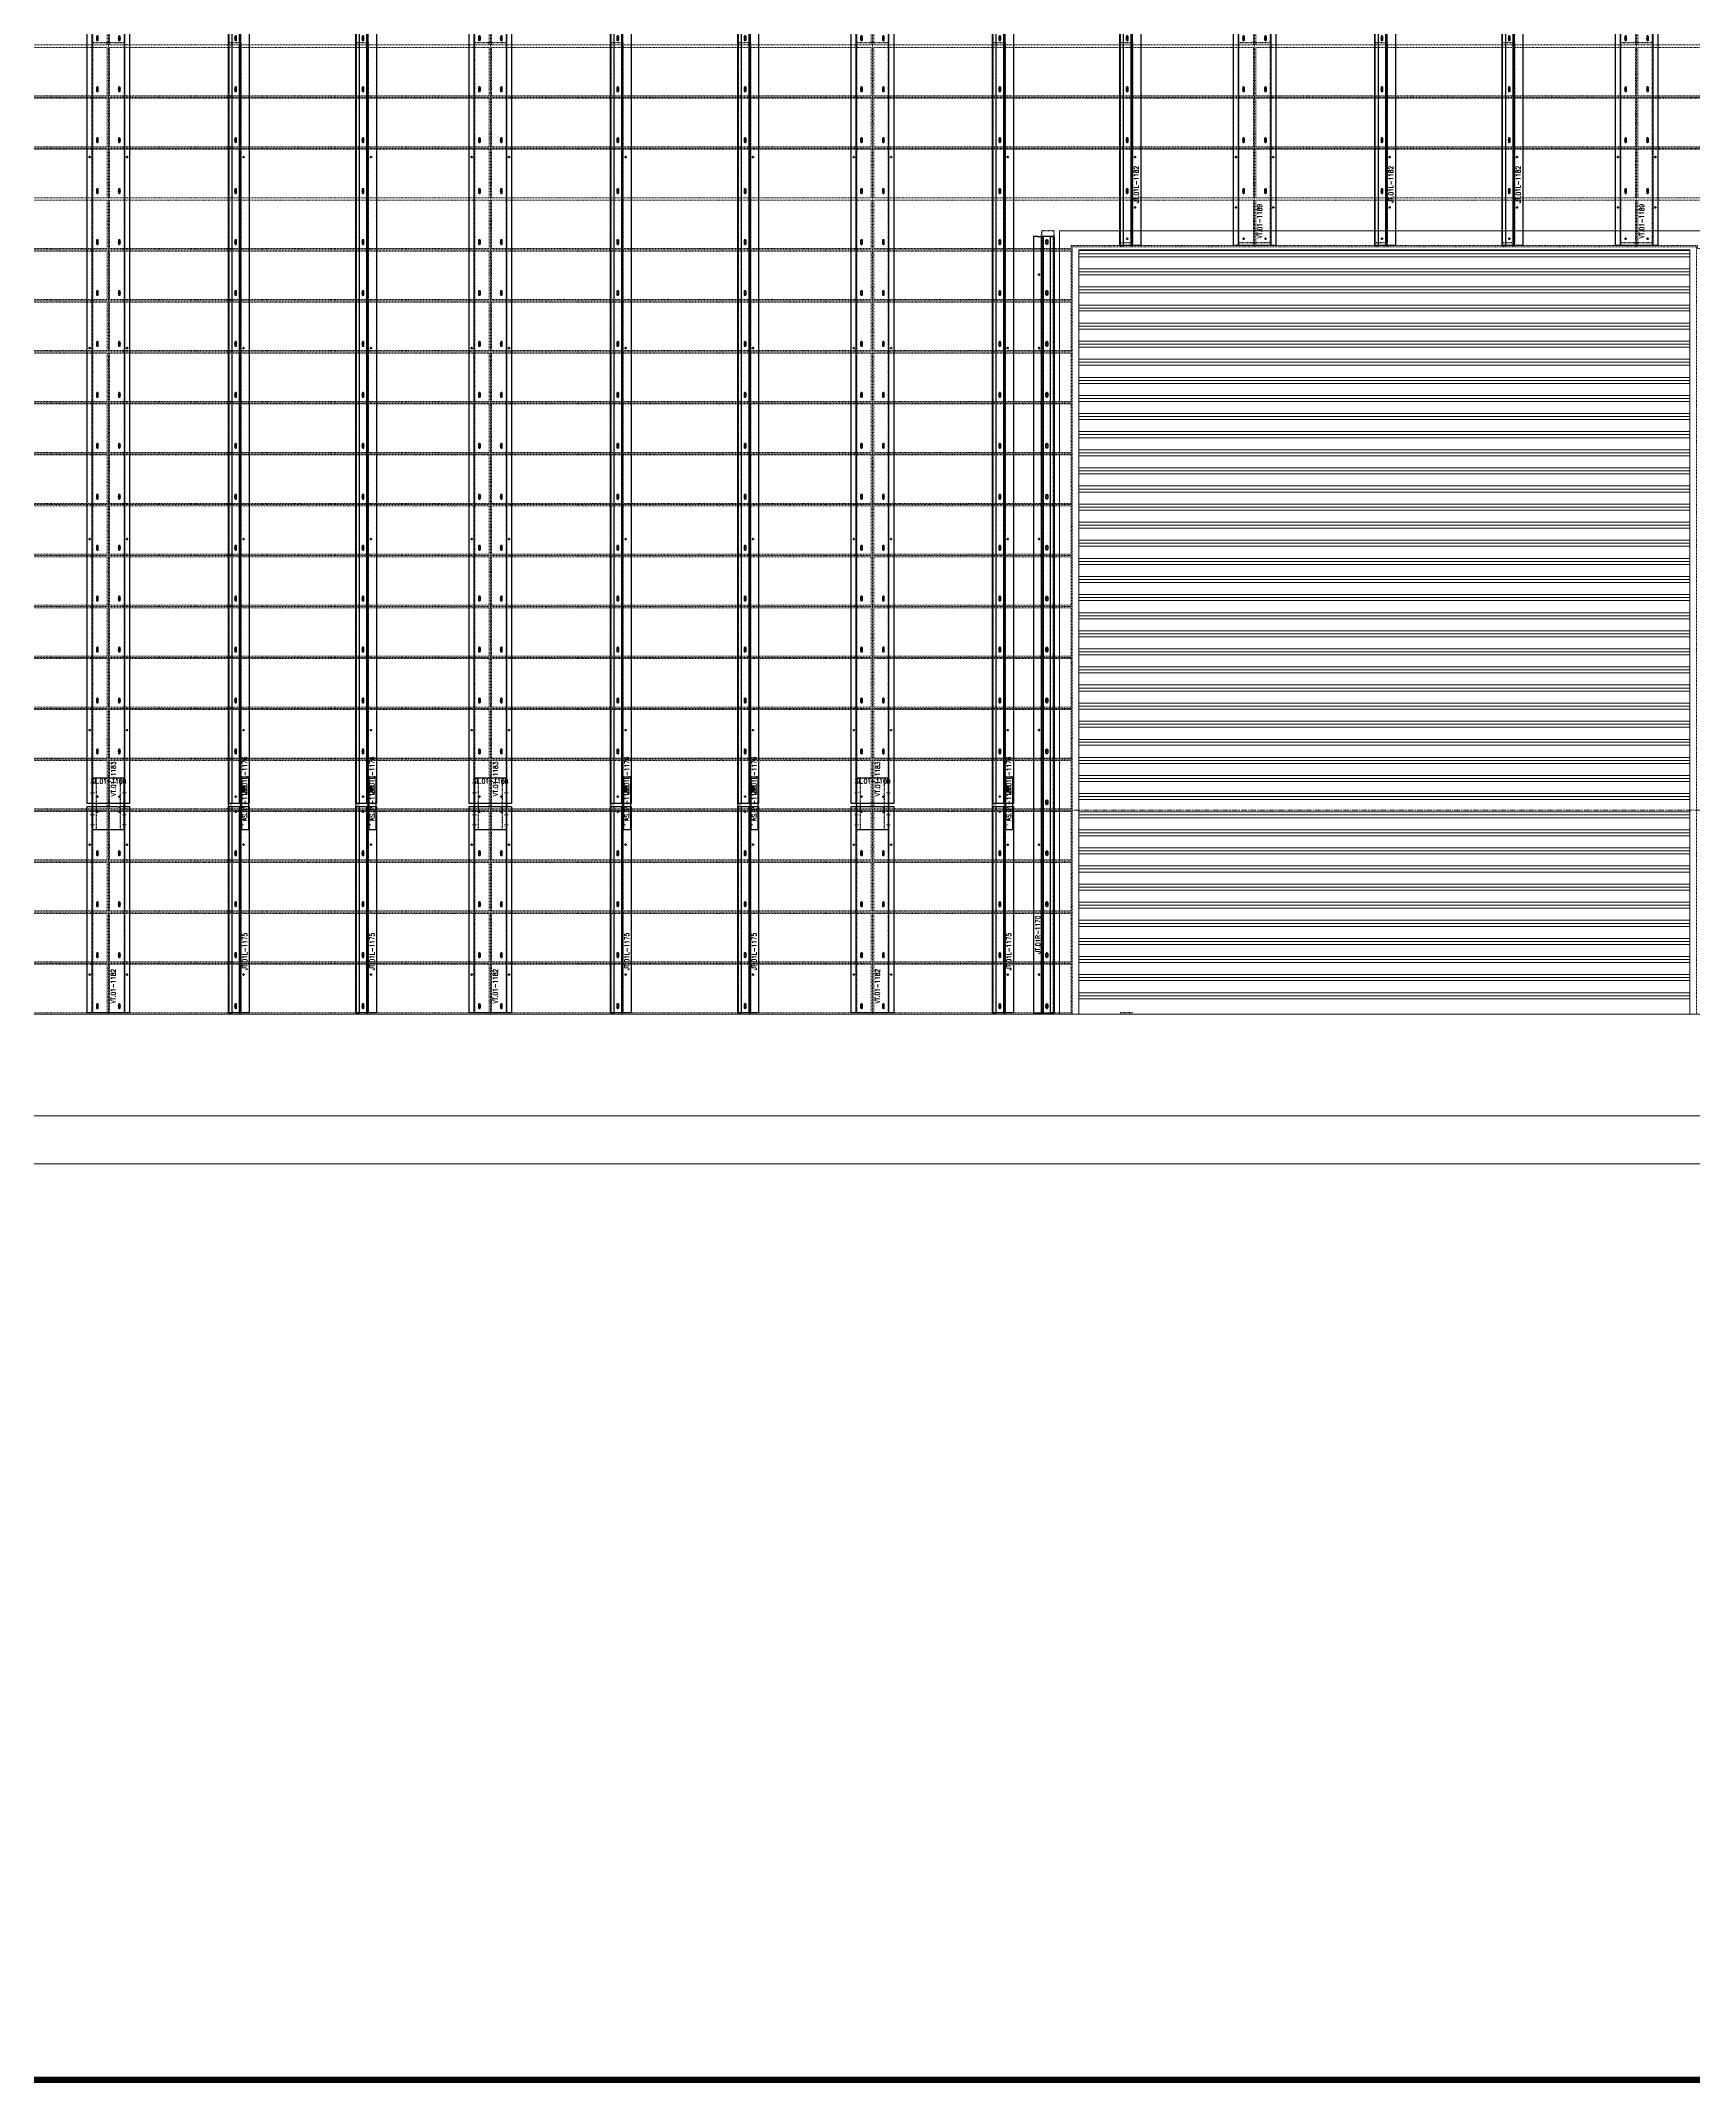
# Model space of a CAD drawing. Header units: inches. Extents: x 841 to 14369, y -5431 to -3225.
# Drawn here: x 12859.7 to 13119.2, y -4190.6 to -3869.9 of the extents above; entities that cross this region are included whole.
import ezdxf
from ezdxf.xclip import XClip

# ---------------------------------------------------------------- set-up
doc = ezdxf.new("R2010")
doc.units = ezdxf.units.IN
doc.header["$MEASUREMENT"] = 0
doc.header["$XCLIPFRAME"] = 0
for name, pattern in [('INC-200$0$NBK_CenterX2', [1.083333, 0.666667, -0.125, 0.166667, -0.125]), ('NBK_Center', [0.541667, 0.333333, -0.0625, 0.083333, -0.0625]), ('NBK_Center2', [0.270833, 0.166667, -0.03125, 0.041667, -0.03125]), ('NBK_CenterX2', [1.083333, 0.666667, -0.125, 0.166667, -0.125]), ('NBK_Hidden', [0.125, 0.083333, -0.041667]), ('NBK_Hidden2', [0.0625, 0.041667, -0.020833])]:
    doc.linetypes.add(name, pattern=pattern)
doc.layers.get('Defpoints').update_dxf_attribs({"color": 250, "lineweight": 0})
for name, color, linetype, lineweight in [('!Arch2', 8, 'Continuous', 9), ('!Bracket', 11, 'Continuous', 25), ('!Dimension', 50, 'Continuous', 5), ('!Extrusion', 140, 'Continuous', 25), ('!Gridline', 112, 'NBK_CenterX2', 5), ('!Linetype_Center', 220, 'NBK_Center', 9), ('!Linetype_Center2', 222, 'NBK_Center2', 9), ('!Misc2', 252, 'NBK_Hidden2', 5), ('INC-200$0$!Gridline', 112, 'INC-200$0$NBK_CenterX2', 5)]:
    doc.layers.add(name, color=color, linetype=linetype, lineweight=lineweight)
doc.layers.add('!Viewport', color=250, linetype='Continuous', lineweight=0, plot=False)
doc.styles.add('Romans', font='romans.shx', dxfattribs={"width": 0.8})

# ---------------------------------------------------------------- blocks, each defined once
blk = doc.blocks.new('A$C5F5E0522')
blk.add_line((-1655, -258), (442.95, -258))
blk = doc.blocks.new('A$C5F5E0AD2')
for p, q in [((-882.01, 139), (-882.01, 16)), ((-780.01, 139), (-882.01, 139)), ((-783.01, 136), (-879.01, 136)), ((-879.01, 16), (-879.01, 136)), ((-783.01, 135.89), (-879.01, 135.89)), ((-783.01, 135.41), (-879.01, 135.41)), ((-783.01, 134.93), (-879.01, 134.93)), ((-783.01, 16), (-783.01, 136)), ((-783.01, 133.03), (-879.01, 133.03)), ((-783.01, 132.56), (-879.01, 132.56)), ((-783.01, 132.08), (-879.01, 132.08)), ((-783.01, 130.18), (-879.01, 130.18)), ((-783.01, 129.71), (-879.01, 129.71)), ((-783.01, 129.24), (-879.01, 129.24)), ((-783.01, 127.35), (-879.01, 127.35)), ((-783.01, 126.88), (-879.01, 126.88)), ((-783.01, 126.41), (-879.01, 126.41)), ((-783.01, 124.52), (-879.01, 124.52)), ((-783.01, 124.04), (-879.01, 124.04)), ((-783.01, 123.56), (-879.01, 123.56)), ((-783.01, 121.66), (-879.01, 121.66)), ((-783.01, 121.2), (-879.01, 121.2)), ((-783.01, 120.73), (-879.01, 120.73)), ((-783.01, 118.83), (-879.01, 118.83)), ((-783.01, 118.35), (-879.01, 118.35)), ((-783.01, 117.88), (-879.01, 117.88)), ((-783.01, 115.98), (-879.01, 115.98)), ((-783.01, 115.5), (-879.01, 115.5)), ((-783.01, 115.02), (-879.01, 115.02)), ((-783.01, 113.13), (-879.01, 113.13)), ((-783.01, 112.66), (-879.01, 112.66)), ((-783.01, 112.19), (-879.01, 112.19)), ((-783.01, 110.3), (-879.01, 110.3)), ((-783.01, 109.83), (-879.01, 109.83)), ((-783.01, 109.36), (-879.01, 109.36)), ((-783.01, 107.46), (-879.01, 107.46)), ((-783.01, 106.99), (-879.01, 106.99)), ((-783.01, 106.51), (-879.01, 106.51)), ((-783.01, 104.61), (-879.01, 104.61)), ((-783.01, 104.14), (-879.01, 104.14)), ((-783.01, 103.68), (-879.01, 103.68)), ((-783.01, 101.78), (-879.01, 101.78)), ((-783.01, 101.3), (-879.01, 101.3)), ((-783.01, 100.82), (-879.01, 100.82)), ((-783.01, 98.93), (-879.01, 98.93)), ((-783.01, 98.45), (-879.01, 98.45)), ((-783.01, 97.97), (-879.01, 97.97)), ((-783.01, 96.08), (-879.01, 96.08)), ((-783.01, 95.61), (-879.01, 95.61)), ((-783.01, 95.14), (-879.01, 95.14)), ((-783.01, 93.24), (-879.01, 93.24)), ((-783.01, 92.78), (-879.01, 92.78)), ((-783.01, 92.31), (-879.01, 92.31)), ((-783.01, 90.41), (-879.01, 90.41)), ((-783.01, 89.93), (-879.01, 89.93)), ((-783.01, 89.46), (-879.01, 89.46)), ((-783.01, 87.56), (-879.01, 87.56)), ((-783.01, 87.09), (-879.01, 87.09)), ((-783.01, 86.62), (-879.01, 86.62)), ((-783.01, 84.73), (-879.01, 84.73)), ((-783.01, 84.25), (-879.01, 84.25)), ((-783.01, 83.77), (-879.01, 83.77)), ((-783.01, 81.88), (-879.01, 81.88)), ((-783.01, 81.4), (-879.01, 81.4)), ((-783.01, 80.92), (-879.01, 80.92)), ((-783.01, 79.02), (-879.01, 79.02)), ((-783.01, 78.56), (-879.01, 78.56)), ((-783.01, 78.09), (-879.01, 78.09)), ((-783.01, 76.19), (-879.01, 76.19)), ((-783.01, 75.72), (-879.01, 75.72)), ((-783.01, 75.26), (-879.01, 75.26)), ((-783.01, 73.36), (-879.01, 73.36)), ((-783.01, 72.88), (-879.01, 72.88)), ((-783.01, 72.4), (-879.01, 72.4)), ((-783.01, 70.51), (-879.01, 70.51)), ((-783.01, 70.04), (-879.01, 70.04)), ((-783.01, 69.57), (-879.01, 69.57)), ((-783.01, 67.68), (-879.01, 67.68)), ((-783.01, 67.2), (-879.01, 67.2)), ((-783.01, 66.72), (-879.01, 66.72)), ((-783.01, 64.82), (-879.01, 64.82)), ((-783.01, 64.35), (-879.01, 64.35)), ((-783.01, 63.87), (-879.01, 63.87)), ((-783.01, 61.97), (-879.01, 61.97)), ((-783.01, 61.5), (-879.01, 61.5)), ((-783.01, 61.04), (-879.01, 61.04)), ((-783.01, 59.14), (-879.01, 59.14)), ((-783.01, 58.67), (-879.01, 58.67)), ((-783.01, 58.2), (-879.01, 58.2)), ((-783.01, 56.31), (-879.01, 56.31)), ((-783.01, 55.83), (-879.01, 55.83)), ((-783.01, 55.35), (-879.01, 55.35)), ((-783.01, 53.45), (-879.01, 53.45)), ((-783.01, 52.99), (-879.01, 52.99)), ((-783.01, 52.52), (-879.01, 52.52)), ((-783.01, 50.62), (-879.01, 50.62)), ((-783.01, 50.14), (-879.01, 50.14)), ((-783.01, 49.67), (-879.01, 49.67)), ((-783.01, 47.77), (-879.01, 47.77)), ((-783.01, 47.29), (-879.01, 47.29)), ((-783.01, 46.81), (-879.01, 46.81)), ((-783.01, 44.92), (-879.01, 44.92)), ((-783.01, 44.45), (-879.01, 44.45)), ((-783.01, 43.98), (-879.01, 43.98)), ((-783.01, 42.09), (-879.01, 42.09)), ((-783.01, 41.62), (-879.01, 41.62)), ((-783.01, 41.15), (-879.01, 41.15)), ((-783.01, 39.25), (-879.01, 39.25)), ((-783.01, 38.78), (-879.01, 38.78)), ((-783.01, 38.3), (-879.01, 38.3)), ((-783.01, 36.4), (-879.01, 36.4)), ((-783.01, 35.93), (-879.01, 35.93)), ((-783.01, 35.47), (-879.01, 35.47)), ((-783.01, 33.57), (-879.01, 33.57)), ((-783.01, 33.09), (-879.01, 33.09)), ((-783.01, 32.61), (-879.01, 32.61)), ((-783.01, 30.72), (-879.01, 30.72)), ((-783.01, 30.24), (-879.01, 30.24)), ((-783.01, 29.76), (-879.01, 29.76)), ((-783.01, 27.87), (-879.01, 27.87)), ((-783.01, 27.4), (-879.01, 27.4)), ((-783.01, 26.93), (-879.01, 26.93)), ((-783.01, 25.03), (-879.01, 25.03)), ((-783.01, 24.57), (-879.01, 24.57)), ((-783.01, 24.1), (-879.01, 24.1)), ((-783.01, 22.2), (-879.01, 22.2)), ((-783.01, 21.72), (-879.01, 21.72)), ((-783.01, 21.25), (-879.01, 21.25)), ((-783.01, 19.35), (-879.01, 19.35)), ((-783.01, 18.88), (-879.01, 18.88)), ((-783.01, 18.41), (-879.01, 18.41))]:
    blk.add_line(p, q)
for points in [[(-1348.76, 16), (-610.03, 16), (-610.03, 0), (-1348.76, 0)], [(-1333.73, 0), (-610.78, 0), (-610.78, -7.5), (-1333.73, -7.5)]]:
    blk.add_lwpolyline(points, close=True)
blk = doc.blocks.new('A$C5EC25172')
at = {"layer": '!Linetype_Center2'}
for p, q in [((-1031.39, 66), (-1031.39, -242)), ((-971.39, 66), (-971.39, -242)), ((-911.39, 66), (-911.39, -242)), ((-851.39, 66), (-851.39, -121.51)), ((-791.39, 66), (-791.39, -121.51)), ((-1348.76, -98), (-629.76, -98)), ((-1348.76, -106), (-629.76, -106)), ((-1348.76, -122), (-880.01, -122)), ((-1348.76, -130), (-880.01, -130)), ((-1348.76, -138), (-880.01, -138)), ((-1348.76, -146), (-880.01, -146)), ((-1348.76, -154), (-880.01, -154)), ((-1348.76, -162), (-880.01, -162)), ((-1348.76, -170), (-880.01, -170)), ((-1348.76, -178), (-880.01, -178)), ((-1348.76, -186), (-880.01, -186)), ((-1348.76, -194), (-880.01, -194)), ((-1348.76, -202), (-880.01, -202)), ((-1348.76, -210), (-880.01, -210)), ((-1348.76, -218), (-880.01, -218)), ((-1348.76, -226), (-880.01, -226)), ((-1348.76, -234), (-880.01, -234)), ((-1348.76, -242), (-880.01, -242))]:
    blk.add_line(p, q, dxfattribs=at)
for points in [[(-1091.2, -82.19), (-1031.58, -82.19), (-1031.58, -89.8), (-1091.2, -89.8)], [(-1031.2, -82.19), (-971.58, -82.19), (-971.58, -89.8), (-1031.2, -89.8)], [(-911.58, -82.19), (-971.2, -82.19), (-971.2, -89.8), (-911.58, -89.8)], [(-911.2, -82.19), (-851.58, -82.19), (-851.58, -89.8), (-911.2, -89.8)], [(-791.58, -82.19), (-851.2, -82.19), (-851.2, -89.8), (-791.58, -89.8)], [(-791.2, -82.19), (-732.2, -82.19), (-732.2, -89.8), (-791.2, -89.8)], [(-1091.2, -90.19), (-1031.58, -90.19), (-1031.58, -97.8), (-1091.2, -97.8)], [(-1031.2, -90.19), (-971.58, -90.19), (-971.58, -97.8), (-1031.2, -97.8)], [(-911.58, -90.19), (-971.2, -90.19), (-971.2, -97.8), (-911.58, -97.8)], [(-911.2, -90.19), (-851.58, -90.19), (-851.58, -97.8), (-911.2, -97.8)], [(-791.58, -90.19), (-851.2, -90.19), (-851.2, -97.8), (-791.58, -97.8)], [(-791.2, -90.19), (-732.2, -90.19), (-732.2, -97.8), (-791.2, -97.8)], [(-1091.2, -98.19), (-1031.58, -98.19), (-1031.58, -105.8), (-1091.2, -105.8)], [(-1031.2, -98.19), (-971.58, -98.19), (-971.58, -105.8), (-1031.2, -105.8)], [(-911.58, -98.19), (-971.2, -98.19), (-971.2, -105.8), (-911.58, -105.8)], [(-911.2, -98.19), (-851.58, -98.19), (-851.58, -105.8), (-911.2, -105.8)], [(-791.58, -98.19), (-851.2, -98.19), (-851.2, -105.8), (-791.58, -105.8)], [(-791.2, -98.19), (-732.2, -98.19), (-732.2, -105.8), (-791.2, -105.8)], [(-1091.2, -106.19), (-1031.58, -106.19), (-1031.58, -113.8), (-1091.2, -113.8)], [(-1031.2, -106.19), (-971.58, -106.19), (-971.58, -113.8), (-1031.2, -113.8)], [(-911.58, -106.19), (-971.2, -106.19), (-971.2, -113.8), (-911.58, -113.8)], [(-911.2, -106.19), (-851.58, -106.19), (-851.58, -113.8), (-911.2, -113.8)], [(-791.58, -106.19), (-851.2, -106.19), (-851.2, -113.8), (-791.58, -113.8)], [(-791.2, -106.19), (-732.2, -106.19), (-732.2, -113.8), (-791.2, -113.8)], [(-1091.2, -114.19), (-1031.58, -114.19), (-1031.58, -121.8), (-1091.2, -121.8)], [(-1031.2, -114.19), (-971.58, -114.19), (-971.58, -121.8), (-1031.2, -121.8)], [(-911.58, -114.19), (-971.2, -114.19), (-971.2, -121.8), (-911.58, -121.8)], [(-911.2, -121.8), (-911.2, -114.19), (-851.58, -114.19), (-851.58, -121.33), (-880.2, -121.33), (-880.2, -121.8)], [(-851.21, -121.33), (-791.57, -121.33), (-791.57, -114.2), (-851.21, -114.2)], [(-791.2, -121.33), (-791.2, -114.19), (-732.2, -114.19), (-732.2, -121.8), (-781.83, -121.8), (-781.83, -121.33)], [(-1091.2, -122.19), (-1031.58, -122.19), (-1031.58, -129.8), (-1091.2, -129.8)], [(-1031.2, -122.19), (-971.58, -122.19), (-971.58, -129.8), (-1031.2, -129.8)], [(-911.58, -122.19), (-971.2, -122.19), (-971.2, -129.8), (-911.58, -129.8)], [(-911.2, -122.19), (-880.2, -122.19), (-880.2, -129.8), (-911.2, -129.8)], [(-1091.2, -130.19), (-1031.58, -130.19), (-1031.58, -137.8), (-1091.2, -137.8)], [(-1031.2, -130.19), (-971.58, -130.19), (-971.58, -137.8), (-1031.2, -137.8)], [(-911.58, -130.19), (-971.2, -130.19), (-971.2, -137.8), (-911.58, -137.8)], [(-911.2, -130.19), (-880.2, -130.19), (-880.2, -137.8), (-911.2, -137.8)], [(-1091.2, -138.19), (-1031.58, -138.19), (-1031.58, -145.8), (-1091.2, -145.8)], [(-1031.2, -138.19), (-971.58, -138.19), (-971.58, -145.8), (-1031.2, -145.8)], [(-911.58, -138.19), (-971.2, -138.19), (-971.2, -145.8), (-911.58, -145.8)], [(-911.2, -138.19), (-880.2, -138.19), (-880.2, -145.8), (-911.2, -145.8)], [(-1091.2, -146.19), (-1031.58, -146.19), (-1031.58, -153.8), (-1091.2, -153.8)], [(-1031.2, -146.19), (-971.58, -146.19), (-971.58, -153.8), (-1031.2, -153.8)], [(-911.58, -146.19), (-971.2, -146.19), (-971.2, -153.8), (-911.58, -153.8)], [(-911.2, -146.19), (-880.2, -146.19), (-880.2, -153.8), (-911.2, -153.8)], [(-1091.2, -154.19), (-1031.58, -154.19), (-1031.58, -161.8), (-1091.2, -161.8)], [(-1031.2, -154.19), (-971.58, -154.19), (-971.58, -161.8), (-1031.2, -161.8)], [(-911.58, -154.19), (-971.2, -154.19), (-971.2, -161.8), (-911.58, -161.8)], [(-911.2, -154.19), (-880.2, -154.19), (-880.2, -161.8), (-911.2, -161.8)], [(-1091.2, -162.19), (-1031.58, -162.19), (-1031.58, -169.8), (-1091.2, -169.8)], [(-1031.2, -162.19), (-971.58, -162.19), (-971.58, -169.8), (-1031.2, -169.8)], [(-911.58, -162.19), (-971.2, -162.19), (-971.2, -169.8), (-911.58, -169.8)], [(-911.2, -162.19), (-880.2, -162.19), (-880.2, -169.8), (-911.2, -169.8)], [(-1091.2, -170.19), (-1031.58, -170.19), (-1031.58, -177.8), (-1091.2, -177.8)], [(-1031.2, -170.19), (-971.58, -170.19), (-971.58, -177.8), (-1031.2, -177.8)], [(-911.58, -170.19), (-971.2, -170.19), (-971.2, -177.8), (-911.58, -177.8)], [(-911.2, -170.19), (-880.2, -170.19), (-880.2, -177.8), (-911.2, -177.8)], [(-1091.2, -178.19), (-1031.58, -178.19), (-1031.58, -185.8), (-1091.2, -185.8)], [(-1031.2, -178.19), (-971.58, -178.19), (-971.58, -185.8), (-1031.2, -185.8)], [(-911.58, -178.19), (-971.2, -178.19), (-971.2, -185.8), (-911.58, -185.8)], [(-911.2, -178.19), (-880.2, -178.19), (-880.2, -185.8), (-911.2, -185.8)], [(-1091.2, -186.19), (-1031.58, -186.19), (-1031.58, -193.8), (-1091.2, -193.8)], [(-1031.2, -186.19), (-971.58, -186.19), (-971.58, -193.8), (-1031.2, -193.8)], [(-911.58, -186.19), (-971.2, -186.19), (-971.2, -193.8), (-911.58, -193.8)], [(-911.2, -186.19), (-880.2, -186.19), (-880.2, -193.8), (-911.2, -193.8)], [(-1091.2, -194.19), (-1031.58, -194.19), (-1031.58, -201.8), (-1091.2, -201.8)], [(-1031.2, -194.19), (-971.58, -194.19), (-971.58, -201.8), (-1031.2, -201.8)], [(-911.58, -194.19), (-971.2, -194.19), (-971.2, -201.8), (-911.58, -201.8)], [(-911.2, -194.19), (-880.2, -194.19), (-880.2, -201.8), (-911.2, -201.8)], [(-1091.2, -202.19), (-1031.58, -202.19), (-1031.58, -209.8), (-1091.2, -209.8)], [(-1031.2, -202.19), (-971.58, -202.19), (-971.58, -209.8), (-1031.2, -209.8)], [(-911.58, -202.19), (-971.2, -202.19), (-971.2, -209.8), (-911.58, -209.8)], [(-911.2, -202.19), (-880.2, -202.19), (-880.2, -209.8), (-911.2, -209.8)], [(-1091.2, -210.19), (-1031.58, -210.19), (-1031.58, -217.8), (-1091.2, -217.8)], [(-1031.2, -210.19), (-971.58, -210.19), (-971.58, -217.8), (-1031.2, -217.8)], [(-911.58, -210.19), (-971.2, -210.19), (-971.2, -217.8), (-911.58, -217.8)], [(-911.2, -210.19), (-880.2, -210.19), (-880.2, -217.8), (-911.2, -217.8)], [(-1091.2, -218.19), (-1031.58, -218.19), (-1031.58, -225.8), (-1091.2, -225.8)], [(-1031.2, -218.19), (-971.58, -218.19), (-971.58, -225.8), (-1031.2, -225.8)], [(-911.58, -218.19), (-971.2, -218.19), (-971.2, -225.8), (-911.58, -225.8)], [(-911.2, -218.19), (-880.2, -218.19), (-880.2, -225.8), (-911.2, -225.8)], [(-1091.2, -226.19), (-1031.58, -226.19), (-1031.58, -233.8), (-1091.2, -233.8)], [(-1031.2, -226.19), (-971.58, -226.19), (-971.58, -233.8), (-1031.2, -233.8)], [(-911.58, -226.19), (-971.2, -226.19), (-971.2, -233.8), (-911.58, -233.8)], [(-911.2, -226.19), (-880.2, -226.19), (-880.2, -233.8), (-911.2, -233.8)], [(-1091.2, -234.19), (-1031.58, -234.19), (-1031.58, -241.8), (-1091.2, -241.8)], [(-1031.2, -234.19), (-971.58, -234.19), (-971.58, -241.8), (-1031.2, -241.8)], [(-911.58, -234.19), (-971.2, -234.19), (-971.2, -241.8), (-911.58, -241.8)], [(-911.2, -234.19), (-880.2, -234.19), (-880.2, -241.8), (-911.2, -241.8)]]:
    blk.add_lwpolyline(points, close=True, dxfattribs=at)
blk.add_lwpolyline([(-880.01, -242), (-880.01, -121.51), (-782.01, -121.51), (-782.01, -242)], dxfattribs=at)
blk = doc.blocks.new('GRID_ELEV WEST_W')
at = {"layer": '!Gridline'}
for p, q in [((-475.94, -147.77), (1164.09, -147.77)), ((-475.94, -183.48), (1164.09, -183.48))]:
    blk.add_line(p, q, dxfattribs=at)
blk = doc.blocks.new('TAP HOLE_5mm')
at = {"layer": '!Linetype_Center2'}
for points in [[(-0.18, 0), (0.18, 0)], [(0, 0.18), (0, -0.18)]]:
    blk.add_lwpolyline(points, dxfattribs=at)
blk.add_circle((0, 0), 0.101)
blk = doc.blocks.new('WEEP HOLE')
at = {"layer": '!Linetype_Center'}
for p, q in [((-0.22, 0.37), (0.22, 0.37)), ((0, 0.83), (0, -0.08))]:
    blk.add_line(p, q, dxfattribs=at)
at = {"color": 0}
blk.add_lwpolyline([(-0.14, 0.61), (-0.14, 0.14, 0.414214), (0, 0, 0.414214), (0.14, 0.14), (0.14, 0.61, 0.414214), (0, 0.75, 0.414214)], format="xyb", close=True, dxfattribs=at)
blk = doc.blocks.new('JT.01R-1170')
at = {"layer": '!Extrusion'}
blk.add_lwpolyline([(-3.25, 0), (0, 0), (0, 121.93), (-2.22, 121.93, -1), (-2.5, 121.93), (-3.25, 121.93)], format="xyb", close=True, dxfattribs=at)
for points in [[(-1.69, 121.93), (-1.69, 0), (-1.95, 0), (-1.95, 121.93)], [(0, 121.93), (0, 0), (-0.57, 0), (-0.57, 121.93)]]:
    blk.add_lwpolyline(points, close=True, dxfattribs=at)
at = {"layer": '!Extrusion', "linetype": 'NBK_Hidden'}
for points in [[(-1.87, 121.93), (-1.87, 0), (-1.95, 0), (-1.95, 121.93)], [(0, 121.93), (0, 0), (-0.08, 0), (-0.08, 121.93)]]:
    blk.add_lwpolyline(points, close=True, dxfattribs=at)
at = {"layer": '!Extrusion', "xscale": -1}
for name, p in [('WEEP HOLE', (-1.13, 120.68)), ('TAP HOLE_5mm', (-2.36, 115.93)), ('WEEP HOLE', (-1.13, 112.68)), ('TAP HOLE_5mm', (-2.36, 104.4)), ('WEEP HOLE', (-1.13, 104.68)), ('WEEP HOLE', (-1.13, 96.68)), ('WEEP HOLE', (-1.13, 88.68)), ('WEEP HOLE', (-1.13, 80.68)), ('TAP HOLE_5mm', (-2.36, 74.4)), ('WEEP HOLE', (-1.13, 72.67)), ('WEEP HOLE', (-1.13, 64.68)), ('WEEP HOLE', (-1.13, 56.68)), ('WEEP HOLE', (-1.13, 48.68)), ('TAP HOLE_5mm', (-2.36, 44.4)), ('WEEP HOLE', (-1.13, 40.68)), ('WEEP HOLE', (-1.13, 32.68)), ('TAP HOLE_5mm', (-2.36, 26.4)), ('WEEP HOLE', (-1.13, 24.68)), ('WEEP HOLE', (-1.13, 16.68)), ('WEEP HOLE', (-1.13, 8.68)), ('TAP HOLE_5mm', (-2.36, 6)), ('WEEP HOLE', (-1.13, 0.67))]:
    blk.add_blockref(name, p, dxfattribs=at)
at = {"layer": 'Defpoints', "color": 5, "insert": (-2.54, 12.27), "char_height": 0.75, "width": 1.65, "attachment_point": 5, "rotation": 90, "style": 'Romans'}
blk.add_mtext('JT.01R-1170', dxfattribs=at)
blk = doc.blocks.new('SECTION CLEAR HOLE 1')
at = {"layer": '!Linetype_Center2'}
blk.add_line((-0.33, 0, 0), (0.26, 0, 0), dxfattribs=at)
at = {"layer": '!Misc2'}
blk.add_lwpolyline([(-0.12, 0.1), (0, 0.1), (0, -0.1), (-0.12, -0.1)], close=True, dxfattribs=at)
blk = doc.blocks.new('SLOTTED SECTION1')
at = {"layer": '!Linetype_Center2'}
blk.add_lwpolyline([(-0.24, 0), (0.12, 0)], dxfattribs=at)
at = {"layer": '!Misc2'}
blk.add_lwpolyline([(-0.12, 0.47), (0, 0.47), (0, -0.47), (-0.12, -0.47)], close=True, dxfattribs=at)
blk = doc.blocks.new('SLOTTED HOLE 1')
at = {"layer": '!Linetype_Center'}
for p, q in [((0, 0.55), (0, -0.55)), ((-0.22, 0), (0.22, 0))]:
    blk.add_line(p, q, dxfattribs=at)
at = {"color": 0}
blk.add_lwpolyline([(-0.14, 0.33), (-0.14, -0.33, 0.414214), (0, -0.47, 0.414214), (0.14, -0.33), (0.14, 0.33, 0.414214), (0, 0.47, 0.414214)], format="xyb", close=True, dxfattribs=at)
blk = doc.blocks.new('AS.01-1100')
at = {"layer": '!Bracket'}
for points in [[(-1.3, 4.65), (-0.12, 4.65), (-0.12, -3.67), (-1.3, -3.67)], [(-1.3, -3.67), (-1.18, -3.67), (-1.18, 4.65), (-1.3, 4.65)]]:
    blk.add_lwpolyline(points, close=True, dxfattribs=at)
at = {"layer": '!Dimension'}
for name, p in [('SLOTTED SECTION1', (-1.18, 3.73)), ('SLOTTED SECTION1', (-1.18, 2.15)), ('SECTION CLEAR HOLE 1', (-1.18, -1.3)), ('SECTION CLEAR HOLE 1', (-1.18, -2.88))]:
    blk.add_blockref(name, p, dxfattribs=at)
at = {"layer": '!Extrusion', "linetype": 'NBK_Hidden'}
blk.add_blockref('SLOTTED HOLE 1', (-0.83, 2.75), dxfattribs=at)
at = {"layer": '!Extrusion', "rotation": 360}
blk.add_blockref('TAP HOLE_5mm', (-0.83, -2.09), dxfattribs=at)
at = {"layer": 'Defpoints', "color": 30, "insert": (-0.71, 0.49), "char_height": 0.75, "width": 1.65, "attachment_point": 5, "rotation": 90, "style": 'Romans'}
blk.add_mtext('AS.01-1100', dxfattribs=at)
blk = doc.blocks.new('JT.01L-1182')
at = {"layer": '!Extrusion'}
blk.add_lwpolyline([(3.25, 0), (0, 0), (0, 55.91), (2.22, 55.91, 1), (2.5, 55.91), (3.25, 55.91)], format="xyb", close=True, dxfattribs=at)
at = {"layer": '!Extrusion', "linetype": 'NBK_Hidden'}
for points in [[(0, 55.91), (0, 0), (0.08, 0), (0.08, 55.91)], [(1.87, 55.91), (1.87, 0), (1.95, 0), (1.95, 55.91)]]:
    blk.add_lwpolyline(points, close=True, dxfattribs=at)
at = {"layer": '!Extrusion'}
for points in [[(0, 55.91), (0, 0), (0.57, 0), (0.57, 55.91)], [(1.69, 55.91), (1.69, 0), (1.95, 0), (1.95, 55.91)]]:
    blk.add_lwpolyline(points, close=True, dxfattribs=at)
at = {"layer": '!Dimension'}
blk.add_blockref('AS.01-1100', (3.25, 55.91), dxfattribs=at)
at = {"layer": '!Extrusion', "rotation": 360}
for p in [(1.13, 55.08), (2.36, 43.91), (2.36, 13.91), (2.36, 6), (1.13, 1.09)]:
    blk.add_blockref('TAP HOLE_5mm', p, dxfattribs=at)
at = {"layer": '!Extrusion'}
for p in [(1.13, 48.19), (1.13, 40.19), (1.13, 32.19), (1.13, 24.19), (1.13, 16.19), (1.13, 8.19)]:
    blk.add_blockref('WEEP HOLE', p, dxfattribs=at)
at = {"layer": 'Defpoints', "color": 2, "insert": (2.54, 9.6), "char_height": 0.75, "width": 1.65, "attachment_point": 5, "rotation": 90, "style": 'Romans'}
blk.add_mtext('JT.01L-1182', dxfattribs=at)
blk = doc.blocks.new('JT.01L-1176')
at = {"layer": '!Extrusion'}
blk.add_lwpolyline([(3.25, 0), (0, 0), (0, 143.5), (2.22, 143.5, 1), (2.5, 143.5), (3.25, 143.5)], format="xyb", close=True, dxfattribs=at)
at = {"layer": '!Extrusion', "linetype": 'NBK_Hidden'}
for points in [[(0, 143.5), (0, 0), (0.08, 0), (0.08, 143.5)], [(1.87, 143.5), (1.87, 0), (1.95, 0), (1.95, 143.5)]]:
    blk.add_lwpolyline(points, close=True, dxfattribs=at)
at = {"layer": '!Extrusion'}
for points in [[(0, 143.5), (0, 0), (0.57, 0), (0.57, 143.5)], [(1.69, 143.5), (1.69, 0), (1.95, 0), (1.95, 143.5)]]:
    blk.add_lwpolyline(points, close=True, dxfattribs=at)
at = {"layer": '!Dimension'}
blk.add_blockref('AS.01-1100', (3.25, 143.5), dxfattribs=at)
at = {"layer": '!Extrusion', "rotation": 360}
for p in [(1.13, 142.67), (2.36, 131.5), (2.36, 101.5), (2.36, 71.5), (2.36, 41.5), (2.36, 11.5), (1.13, 1.06)]:
    blk.add_blockref('TAP HOLE_5mm', p, dxfattribs=at)
at = {"layer": '!Extrusion'}
for p in [(1.13, 135.78), (1.13, 127.78), (1.13, 119.78), (1.13, 111.78), (1.13, 103.78), (1.13, 95.78), (1.13, 87.78), (1.13, 79.78), (1.13, 71.78), (1.13, 63.78), (1.13, 55.78), (1.13, 47.78), (1.13, 39.77), (1.13, 31.78), (1.13, 23.78), (1.13, 15.78), (1.13, 7.78)]:
    blk.add_blockref('WEEP HOLE', p, dxfattribs=at)
at = {"layer": 'Defpoints', "color": 2, "insert": (2.54, 4.4), "char_height": 0.75, "width": 1.65, "attachment_point": 5, "rotation": 90, "style": 'Romans'}
blk.add_mtext('JT.01L-1176', dxfattribs=at)
blk = doc.blocks.new('JT.01L-1175')
at = {"layer": '!Extrusion'}
blk.add_lwpolyline([(3.25, 0), (0, 0), (0, 32.4), (2.22, 32.4, 1), (2.5, 32.4), (3.25, 32.4)], format="xyb", close=True, dxfattribs=at)
at = {"layer": '!Extrusion', "linetype": 'NBK_Hidden'}
for points in [[(0, 32.4), (0, 0), (0.08, 0), (0.08, 32.4)], [(1.87, 32.4), (1.87, 0), (1.95, 0), (1.95, 32.4)]]:
    blk.add_lwpolyline(points, close=True, dxfattribs=at)
at = {"layer": '!Extrusion'}
for points in [[(0, 32.4), (0, 0), (0.57, 0), (0.57, 32.4)], [(1.69, 32.4), (1.69, 0), (1.95, 0), (1.95, 32.4)]]:
    blk.add_lwpolyline(points, close=True, dxfattribs=at)
at = {"layer": '!Dimension'}
blk.add_blockref('AS.01-1100', (3.25, 32.4), dxfattribs=at)
at = {"layer": '!Extrusion', "rotation": 360}
for p in [(1.13, 31.57), (2.36, 26.4), (2.36, 6)]:
    blk.add_blockref('TAP HOLE_5mm', p, dxfattribs=at)
at = {"layer": '!Extrusion'}
for p in [(1.13, 24.68), (1.13, 16.68), (1.13, 8.68), (1.13, 0.67)]:
    blk.add_blockref('WEEP HOLE', p, dxfattribs=at)
at = {"layer": 'Defpoints', "color": 2, "insert": (2.54, 9.62), "char_height": 0.75, "width": 1.65, "attachment_point": 5, "rotation": 90, "style": 'Romans'}
blk.add_mtext('JT.01L-1175', dxfattribs=at)
blk = doc.blocks.new('CLEAR SECTION HOLE')
at = {"layer": '!Linetype_Center2'}
blk.add_line((-0.33, 0), (0.26, 0), dxfattribs=at)
at = {"layer": '!Misc2'}
blk.add_lwpolyline([(-0.08, 0.1), (0, 0.1), (0, -0.1), (-0.08, -0.1)], close=True, dxfattribs=at)
blk = doc.blocks.new('VT.01-1189')
at = {"layer": '!Extrusion'}
blk.add_lwpolyline([(-2.45, 60.44), (2.45, 60.44), (2.45, 52.24), (-2.45, 52.24)], close=True, dxfattribs=at)
at = {"layer": '!Extrusion', "linetype": 'NBK_Hidden2'}
blk.add_lwpolyline([(-1.86, 60.44), (1.86, 60.44), (1.86, 52.24), (-1.86, 52.24)], close=True, dxfattribs=at)
at = {"layer": '!Extrusion'}
blk.add_lwpolyline([(3.33, 0), (-3.33, 0), (-3.33, 55.91), (1.58, 55.91, 1), (1.86, 55.91), (3.33, 55.91)], format="xyb", close=True, dxfattribs=at)
blk.add_lwpolyline([(1.86, 55.91), (2.54, 55.91), (2.54, 0), (-2.54, 0), (-2.54, 55.91), (1.58, 55.91)], dxfattribs=at)
at = {"layer": '!Extrusion', "linetype": 'NBK_Hidden'}
blk.add_lwpolyline([(1.86, 55.91), (2.46, 55.91), (2.46, 0), (-2.46, 0), (-2.46, 55.91), (1.58, 55.91)], dxfattribs=at)
at = {"layer": '!Dimension', "rotation": 360}
for p in [(-2.46, 54.61), (2.54, 54.61), (-2.46, 53.03), (2.54, 53.03)]:
    blk.add_blockref('CLEAR SECTION HOLE', p, dxfattribs=at)
at = {"layer": '!Extrusion', "rotation": 360}
for name, p in [('TAP HOLE_5mm', (-1.72, 55.08)), ('TAP HOLE_5mm', (1.72, 55.08)), ('WEEP HOLE', (-1.72, 48.19)), ('WEEP HOLE', (1.72, 48.19)), ('TAP HOLE_5mm', (-2.93, 43.91)), ('TAP HOLE_5mm', (2.93, 43.91)), ('WEEP HOLE', (-1.72, 40.19)), ('WEEP HOLE', (1.72, 40.19)), ('WEEP HOLE', (-1.72, 32.19)), ('WEEP HOLE', (1.72, 32.19)), ('WEEP HOLE', (-1.72, 24.19)), ('WEEP HOLE', (1.72, 24.19)), ('WEEP HOLE', (-1.72, 16.19)), ('WEEP HOLE', (1.72, 16.19)), ('TAP HOLE_5mm', (-2.93, 13.91)), ('TAP HOLE_5mm', (2.93, 13.91)), ('WEEP HOLE', (-1.72, 8.19)), ('WEEP HOLE', (1.72, 8.19)), ('TAP HOLE_5mm', (-2.93, 6)), ('TAP HOLE_5mm', (2.93, 6)), ('TAP HOLE_5mm', (-1.72, 1.09)), ('TAP HOLE_5mm', (1.72, 1.09))]:
    blk.add_blockref(name, p, dxfattribs=at)
at = {"layer": 'Defpoints', "color": 30, "insert": (0.03, 59.88), "char_height": 0.75, "width": 1.65, "attachment_point": 5, "style": 'Romans'}
blk.add_mtext('SL.01-1100', dxfattribs=at)
at = {"layer": 'Defpoints', "color": 1, "insert": (0.8, 3.84), "char_height": 0.75, "width": 1.65, "attachment_point": 5, "rotation": 90, "style": 'Romans'}
blk.add_mtext('VT.01-1189', dxfattribs=at)
blk = doc.blocks.new('SLOTTED SECTION HOLE')
at = {"layer": '!Linetype_Center2'}
blk.add_line((-0.33, 0), (0.26, 0), dxfattribs=at)
at = {"layer": '!Misc2'}
blk.add_lwpolyline([(-0.08, 0.47), (0, 0.47), (0, -0.47), (-0.08, -0.47)], close=True, dxfattribs=at)
blk = doc.blocks.new('VT.01-1183')
at = {"layer": '!Extrusion'}
blk.add_lwpolyline([(-2.45, 148.03), (2.45, 148.03), (2.45, 139.83), (-2.45, 139.83)], close=True, dxfattribs=at)
at = {"layer": '!Extrusion', "linetype": 'NBK_Hidden2'}
blk.add_lwpolyline([(-1.86, 148.03), (1.86, 148.03), (1.86, 139.83), (-1.86, 139.83)], close=True, dxfattribs=at)
at = {"layer": '!Extrusion'}
blk.add_lwpolyline([(3.33, 0), (-3.33, 0), (-3.33, 143.5), (1.58, 143.5, 1), (1.86, 143.5), (3.33, 143.5)], format="xyb", close=True, dxfattribs=at)
blk.add_lwpolyline([(1.86, 143.5), (2.54, 143.5), (2.54, 0), (-2.54, 0), (-2.54, 143.5), (1.58, 143.5)], dxfattribs=at)
at = {"layer": '!Extrusion', "linetype": 'NBK_Hidden'}
blk.add_lwpolyline([(1.86, 143.5), (2.46, 143.5), (2.46, 0), (-2.46, 0), (-2.46, 143.5), (1.58, 143.5)], dxfattribs=at)
at = {"layer": '!Dimension', "rotation": 360}
for name, p in [('CLEAR SECTION HOLE', (-2.46, 142.21)), ('CLEAR SECTION HOLE', (2.54, 142.21)), ('CLEAR SECTION HOLE', (-2.46, 140.63)), ('CLEAR SECTION HOLE', (2.54, 140.63)), ('SLOTTED SECTION HOLE', (-2.46, 3.23)), ('SLOTTED SECTION HOLE', (2.54, 3.23)), ('SLOTTED SECTION HOLE', (-2.46, 1.65)), ('SLOTTED SECTION HOLE', (2.54, 1.65))]:
    blk.add_blockref(name, p, dxfattribs=at)
at = {"layer": '!Extrusion', "rotation": 360}
for name, p in [('TAP HOLE_5mm', (-1.72, 142.67)), ('TAP HOLE_5mm', (1.72, 142.67)), ('WEEP HOLE', (-1.72, 135.78)), ('WEEP HOLE', (1.72, 135.78)), ('TAP HOLE_5mm', (-2.93, 131.5)), ('TAP HOLE_5mm', (2.93, 131.5)), ('WEEP HOLE', (-1.72, 127.78)), ('WEEP HOLE', (1.72, 127.78)), ('WEEP HOLE', (-1.72, 119.78)), ('WEEP HOLE', (1.72, 119.78)), ('WEEP HOLE', (-1.72, 111.78)), ('WEEP HOLE', (1.72, 111.78)), ('WEEP HOLE', (-1.72, 103.78)), ('WEEP HOLE', (1.72, 103.78)), ('TAP HOLE_5mm', (-2.93, 101.5)), ('TAP HOLE_5mm', (2.93, 101.5)), ('WEEP HOLE', (-1.72, 95.78)), ('WEEP HOLE', (1.72, 95.78)), ('WEEP HOLE', (-1.72, 87.78)), ('WEEP HOLE', (1.72, 87.78)), ('WEEP HOLE', (-1.72, 79.78)), ('WEEP HOLE', (1.72, 79.78)), ('TAP HOLE_5mm', (-2.93, 71.5)), ('WEEP HOLE', (-1.72, 71.78)), ('WEEP HOLE', (1.72, 71.78)), ('TAP HOLE_5mm', (2.93, 71.5)), ('WEEP HOLE', (-1.72, 63.78)), ('WEEP HOLE', (1.72, 63.78)), ('WEEP HOLE', (-1.72, 55.78)), ('WEEP HOLE', (1.72, 55.78)), ('WEEP HOLE', (-1.72, 47.78)), ('WEEP HOLE', (1.72, 47.78)), ('TAP HOLE_5mm', (-2.93, 41.5)), ('WEEP HOLE', (-1.72, 39.77)), ('WEEP HOLE', (1.72, 39.77)), ('TAP HOLE_5mm', (2.93, 41.5)), ('WEEP HOLE', (-1.72, 31.78)), ('WEEP HOLE', (1.72, 31.78)), ('WEEP HOLE', (-1.72, 23.78)), ('WEEP HOLE', (1.72, 23.78)), ('WEEP HOLE', (-1.72, 15.78)), ('WEEP HOLE', (1.72, 15.78)), ('TAP HOLE_5mm', (-2.93, 11.5)), ('TAP HOLE_5mm', (2.93, 11.5)), ('WEEP HOLE', (-1.72, 7.78)), ('WEEP HOLE', (1.72, 7.78)), ('TAP HOLE_5mm', (-1.72, 1.06)), ('TAP HOLE_5mm', (1.72, 1.06))]:
    blk.add_blockref(name, p, dxfattribs=at)
at = {"layer": 'Defpoints', "color": 30, "insert": (-0.07, 147.18), "char_height": 0.75, "width": 1.65, "attachment_point": 5, "style": 'Romans'}
blk.add_mtext('SL.01-1100', dxfattribs=at)
at = {"layer": 'Defpoints', "color": 1, "insert": (0.8, 3.84), "char_height": 0.75, "width": 1.65, "attachment_point": 5, "rotation": 90, "style": 'Romans'}
blk.add_mtext('VT.01-1183', dxfattribs=at)
blk = doc.blocks.new('VT.01-1182')
at = {"layer": '!Extrusion'}
blk.add_lwpolyline([(-2.45, 36.93), (2.45, 36.93), (2.45, 28.73), (-2.45, 28.73)], close=True, dxfattribs=at)
at = {"layer": '!Extrusion', "linetype": 'NBK_Hidden2'}
blk.add_lwpolyline([(-1.86, 36.93), (1.86, 36.93), (1.86, 28.73), (-1.86, 28.73)], close=True, dxfattribs=at)
at = {"layer": '!Extrusion'}
blk.add_lwpolyline([(3.33, 0), (-3.33, 0), (-3.33, 32.4), (1.58, 32.4, 1), (1.86, 32.4), (3.33, 32.4)], format="xyb", close=True, dxfattribs=at)
blk.add_lwpolyline([(1.86, 32.4), (2.54, 32.4), (2.54, 0), (-2.54, 0), (-2.54, 32.4), (1.58, 32.4)], dxfattribs=at)
at = {"layer": '!Extrusion', "linetype": 'NBK_Hidden'}
blk.add_lwpolyline([(1.86, 32.4), (2.46, 32.4), (2.46, 0), (-2.46, 0), (-2.46, 32.4), (1.58, 32.4)], dxfattribs=at)
at = {"layer": '!Dimension', "rotation": 360}
for p in [(-2.46, 31.1), (-2.46, 29.52), (2.54, 31.1), (2.54, 29.52)]:
    blk.add_blockref('CLEAR SECTION HOLE', p, dxfattribs=at)
at = {"layer": '!Extrusion'}
for name, p in [('TAP HOLE_5mm', (-1.72, 31.57)), ('TAP HOLE_5mm', (1.72, 31.57)), ('TAP HOLE_5mm', (-2.93, 26.4)), ('TAP HOLE_5mm', (2.93, 26.4)), ('WEEP HOLE', (-1.72, 24.68)), ('WEEP HOLE', (1.72, 24.68)), ('WEEP HOLE', (-1.72, 16.68)), ('WEEP HOLE', (1.72, 16.68)), ('WEEP HOLE', (-1.72, 8.68)), ('WEEP HOLE', (1.72, 8.68)), ('TAP HOLE_5mm', (-2.93, 6)), ('TAP HOLE_5mm', (2.93, 6)), ('WEEP HOLE', (-1.72, 0.67)), ('WEEP HOLE', (1.72, 0.67))]:
    blk.add_blockref(name, p, dxfattribs=at)
at = {"layer": 'Defpoints', "color": 30, "insert": (0.03, 36.38), "char_height": 0.75, "width": 1.65, "attachment_point": 5, "style": 'Romans'}
blk.add_mtext('SL.01-1100', dxfattribs=at)
at = {"layer": 'Defpoints', "color": 1, "insert": (0.77, 4.18), "char_height": 0.75, "width": 1.65, "attachment_point": 5, "rotation": 90, "style": 'Romans'}
blk.add_mtext('VT.01-1182', dxfattribs=at)
blk = doc.blocks.new('WEST PENTHOUSE TRACKS')
at = {"color": 3}
for name, p in [('VT.01-1183', (300.62, 49.08)), ('VT.01-1183', (360.62, 49.08)), ('VT.01-1183', (420.62, 49.08)), ('VT.01-1182', (300.62, 16.19)), ('VT.01-1182', (360.62, 16.19)), ('VT.01-1182', (420.62, 16.19))]:
    blk.add_blockref(name, p, dxfattribs=at)
at = {"color": 144}
for name, p in [('JT.01L-1176', (319.49, 49.08)), ('JT.01L-1176', (339.49, 49.08)), ('JT.01L-1176', (379.49, 49.08)), ('JT.01L-1176', (399.49, 49.08)), ('JT.01L-1176', (439.49, 49.08)), ('JT.01L-1182', (459.49, 136.67)), ('JT.01L-1182', (499.49, 136.67)), ('JT.01L-1182', (519.49, 136.67)), ('JT.01R-1170', (449.13, 16.19))]:
    blk.add_blockref(name, p, dxfattribs=at)
at = {"color": 6}
for name, p in [('VT.01-1189', (480.62, 136.67)), ('VT.01-1189', (540.62, 136.67)), ('JT.01L-1175', (319.49, 16.2)), ('JT.01L-1175', (339.49, 16.2)), ('JT.01L-1175', (379.49, 16.2)), ('JT.01L-1175', (399.49, 16.2)), ('JT.01L-1175', (439.49, 16.19))]:
    blk.add_blockref(name, p, dxfattribs=at)
blk = doc.blocks.new('A$C5F5E09E8')
at = {"layer": '!Extrusion', "linetype": 'NBK_Hidden'}
for points in [[(-800.84, -89.42), (-800.84, -241.8), (-805.91, -241.8), (-805.91, -89.42)], [(-782.56, -89.42), (-782.56, -241.8), (-784.51, -241.8), (-784.51, -89.42)], [(-762.56, -89.42), (-762.56, -241.8), (-764.51, -241.8), (-764.51, -89.42)], [(-740.84, -89.42), (-740.84, -241.8), (-745.91, -241.8), (-745.91, -89.42)], [(-722.56, -89.42), (-722.56, -241.8), (-724.51, -241.8), (-724.51, -89.42)], [(-702.56, -89.42), (-702.56, -241.8), (-704.51, -241.8), (-704.51, -89.42)], [(-680.84, -89.42), (-680.84, -241.8), (-685.91, -241.8), (-685.91, -89.42)], [(-662.56, -89.42), (-662.56, -241.8), (-664.51, -241.8), (-664.51, -89.42)], [(-644.51, -120.91), (-644.51, -89.42), (-642.56, -89.42), (-642.56, -120.91)], [(-620.84, -89.42), (-620.84, -120.91), (-625.91, -120.91), (-625.91, -89.42)], [(-604.51, -120.91), (-604.51, -89.42), (-602.56, -89.42), (-602.56, -120.91)], [(-584.51, -120.91), (-584.51, -89.42), (-582.56, -89.42), (-582.56, -120.91)], [(-560.84, -89.42), (-560.84, -120.91), (-565.91, -120.91), (-565.91, -89.42)], [(-654.87, -119), (-656.82, -119), (-656.82, -241.8), (-654.87, -241.8)]]:
    blk.add_lwpolyline(points, close=True, dxfattribs=at)
blk.add_lwpolyline([(-642.56, -241.8), (-644.51, -241.8)], dxfattribs=at)
blk = doc.blocks.new('A$C5F5F3A53')
at = {"layer": '!Arch2', "color": 1}
blk.add_blockref('A$C5F5E0AD2', (228.01, -258), dxfattribs=at)
blk.add_blockref('A$C5EC25172', (228.01, 0))
at = {"color": 1}
blk.add_blockref('A$C5F5E09E8', (0, 0), dxfattribs=at)
blk = doc.blocks.new('WEST MOVEMENT FLASHING')
at = {"color": 4}
blk.add_blockref('A$C5F5F3A53', (1104, 1628.4), dxfattribs=at)

msp = doc.modelspace()

# ---------------------------------------------------------------- linework, layer by layer
at = {"layer": 'Defpoints', "color": 2, "const_width": 1}
msp.add_lwpolyline([(12443.45, -3651.07), (14046.69, -3651.07), (14046.69, -4190.12), (12443.45, -4190.12)], close=True, dxfattribs=at)

# ---------------------------------------------------------------- block references
at = {"layer": '!Arch2', "color": 1}
msp.add_blockref('A$C5F5E0AD2', (13901.72, -4038.72), dxfattribs=at)
at = {"layer": '!Viewport', "color": 1}
msp.add_blockref('A$C5F5E0522', (13901.72, -3780.72), dxfattribs=at)
at = {"color": 144}
for name, p in [('WEST MOVEMENT FLASHING', (12569.71, -5409.12)), ('WEST PENTHOUSE TRACKS', (12569.71, -4038.72))]:
    msp.add_blockref(name, p, dxfattribs=at)
msp.add_blockref('A$C5EC25172', (13901.72, -3780.72))
at = {"layer": 'INC-200$0$!Gridline'}
ref = msp.add_blockref('GRID_ELEV WEST_W', (12569.66, -3792.12), dxfattribs=dict(at, xscale=1.344, yscale=1.344, zscale=1.344))
XClip(ref).set_block_clipping_path([(-8786.922099755, -296.1352419663), (1098.9748672036, 683.7940378179)])

doc.saveas('drawing.dxf')
